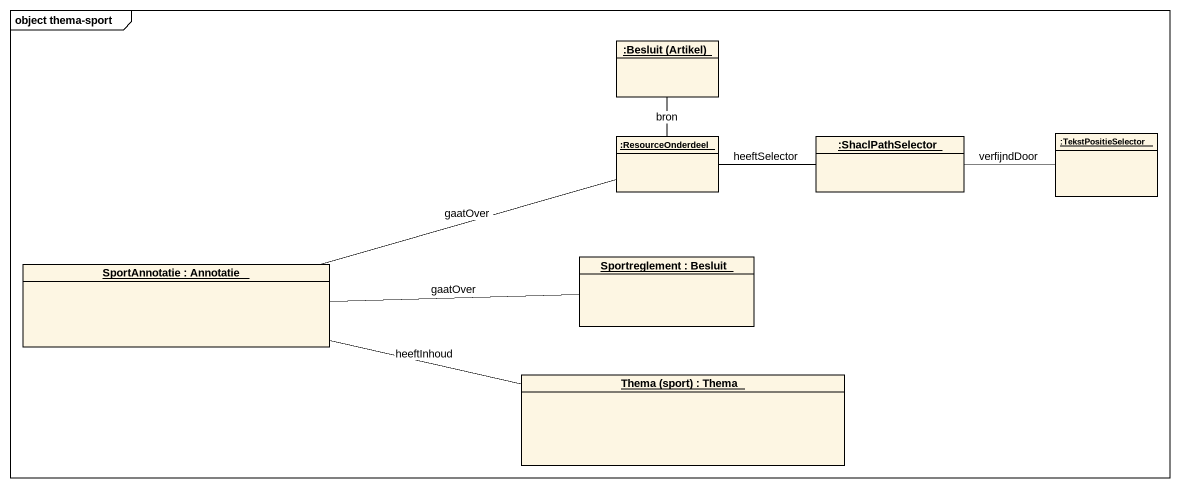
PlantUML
@startuml
mainframe object thema-sport
hide circle
hide empty members
object ":Besluit (Artikel)" as Besluit_Artikel
object ":ResourceOnderdeel" as ResourceOnderdeel
object ":ShaclPathSelector" as ShaclPathSelector
object ":TekstPositieSelector" as TekstPositieSelector
object "SportAnnotatie : Annotatie" as SportAnnotatie
object "Sportreglement : Besluit" as Sportreglement
object "Thema (sport) : Thema" as Thema_sport
ResourceOnderdeel -up- Besluit_Artikel : bron
ResourceOnderdeel -right- ShaclPathSelector : heeftSelector
ShaclPathSelector -right- TekstPositieSelector : verfijndDoor
SportAnnotatie -right- ResourceOnderdeel : gaatOver
SportAnnotatie -right- Sportreglement : gaatOver
SportAnnotatie -right- Thema_sport : heeftInhoud
@enduml
